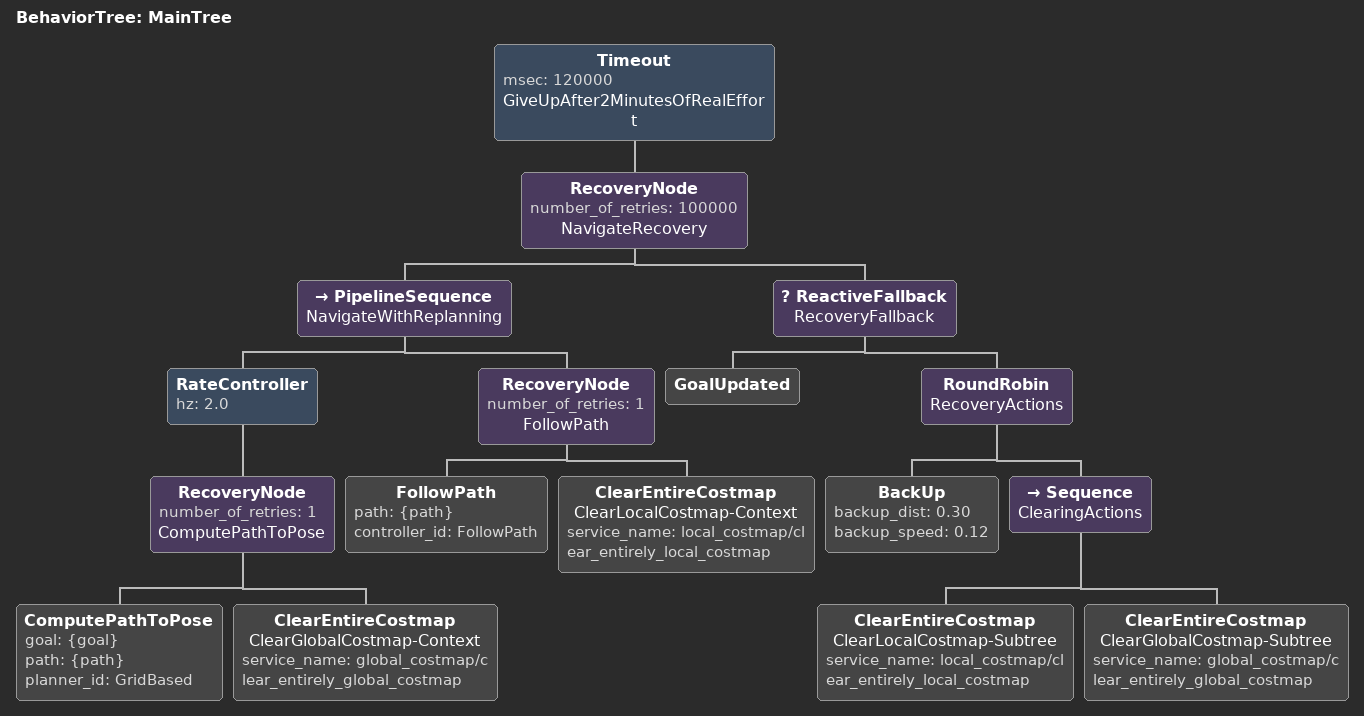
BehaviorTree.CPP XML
<root main_tree_to_execute="MainTree">
  <BehaviorTree ID="MainTree">
    <Timeout msec="120000" name="GiveUpAfter2MinutesOfRealEffort">
    <RecoveryNode number_of_retries="100000" name="NavigateRecovery">
      <PipelineSequence name="NavigateWithReplanning">
        <RateController hz="2.0">
          <RecoveryNode number_of_retries="1" name="ComputePathToPose">
            <ComputePathToPose goal="{goal}" path="{path}" planner_id="GridBased"/>
            <ClearEntireCostmap name="ClearGlobalCostmap-Context" service_name="global_costmap/clear_entirely_global_costmap"/>
          </RecoveryNode>
        </RateController>
        <RecoveryNode number_of_retries="1" name="FollowPath">
          <FollowPath path="{path}" controller_id="FollowPath"/>
          <ClearEntireCostmap name="ClearLocalCostmap-Context" service_name="local_costmap/clear_entirely_local_costmap"/>
        </RecoveryNode>
      </PipelineSequence>
      <ReactiveFallback name="RecoveryFallback">
        <GoalUpdated/>
        <RoundRobin name="RecoveryActions">
          <BackUp backup_dist="0.30" backup_speed="0.12"/>
          <Sequence name="ClearingActions">
            <ClearEntireCostmap name="ClearLocalCostmap-Subtree" service_name="local_costmap/clear_entirely_local_costmap"/>
            <ClearEntireCostmap name="ClearGlobalCostmap-Subtree" service_name="global_costmap/clear_entirely_global_costmap"/>
          </Sequence>
        </RoundRobin>
      </ReactiveFallback>
    </RecoveryNode>
    </Timeout>
  </BehaviorTree>
</root>
